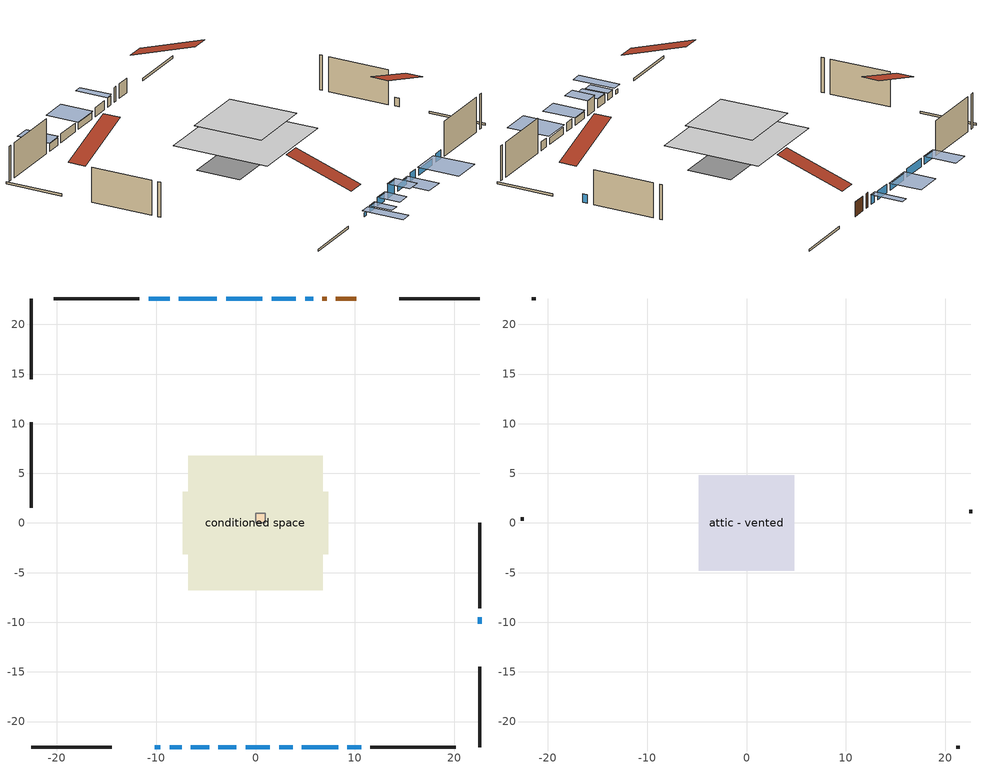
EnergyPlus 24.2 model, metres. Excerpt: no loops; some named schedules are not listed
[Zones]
conditioned space
 floor outside (Floor1 construction): -0.58,-0.58 -0.58,0.58 0.58,0.58 0.58,-0.58 z0
 floor adiabatic (AdiabaticFloorConstruction): -6.8,-6.8 -6.8,6.8 6.8,6.8 6.8,-6.8 z2.44
 floor foundation (Slab1 construction): -7.33,-3.12 -7.33,3.12 7.33,3.12 7.33,-3.12 z0
 wall outside (RimJoist1 construction): 22.56,22.56 14.48,22.56 / -22.56,-22.56 -14.48,-22.56 / -22.56,22.56 -22.56,14.48 / 22.56,-22.56 22.56,-14.48 z0:0.3
 wall outside (AdiabaticWallConstruction 1): 10.14,22.56 8.09,22.56 / 7.16,22.56 6.73,22.56 z0:2.03
 wall outside (AdiabaticWallConstruction): 5.8,22.56 4.99,22.56 z0:1.24; 4.06,22.56 1.62,22.56 / -6.51,-22.56 -4.68,-22.56 / 22.56,-10.14 22.56,-9.51 / -3.9,22.56 -7.71,22.56 / 2.38,-22.56 3.75,-22.56 / 9.26,-22.56 10.64,-22.56 z0:1.22; -10.14,-22.56 -9.58,-22.56 z0:0.54; -8.66,-22.56 -7.43,-22.56 / -0.99,-22.56 1.45,-22.56 z0:0.92; 0.69,22.56 -2.97,22.56 / 4.68,-22.56 8.34,-22.56 z0:0.91; -3.75,-22.56 -1.92,-22.56 z0:2.03; -8.63,22.56 -10.77,22.56 z0:1.02
 wall outside (Wall1 construction): -11.7,22.56 -20.32,22.56 / 11.56,-22.56 20.18,-22.56 / -22.56,10.14 -22.56,1.52 / 22.56,-8.58 22.56,0.04 z0:4.88
 window (WindowConstruction 11): 5.8,22.56 4.99,22.56 z0:1.24
 window (WindowConstruction 5): 4.06,22.56 1.62,22.56 z0:1.22
 window (WindowConstruction 13): -10.14,-22.56 -9.58,-22.56 z0:0.53
 window (WindowConstruction 6): -8.65,-22.56 -7.44,-22.56 z0:0.91
 window (WindowConstruction 7): 0.69,22.56 -2.97,22.56 z0:0.91
 window (WindowConstruction 8): -6.51,-22.56 -4.68,-22.56 z0:1.22
 window (WindowConstruction 9): -3.75,-22.56 -1.92,-22.56 z0:2.03
 window (WindowConstruction 10): -0.99,-22.56 1.45,-22.56 z0:0.91
 window (WindowConstruction 12): 22.56,-10.14 22.56,-9.51 z0:1.22
 window (WindowConstruction): -3.9,22.56 -7.71,22.56 z0:1.22
 window (WindowConstruction 1): 2.38,-22.56 3.75,-22.56 z0:1.22
 window (WindowConstruction 2): 4.68,-22.56 8.33,-22.56 z0:0.91
 window (WindowConstruction 3): 9.26,-22.56 10.64,-22.56 z0:1.22
 window (WindowConstruction 4): -8.63,22.56 -10.77,22.56 z0:1.01
 door (Door): 10.14,22.56 8.09,22.56 z0:2.03
 door (Door 1): 7.16,22.56 6.73,22.56 z0:2.03
 ceiling adiabatic (AdiabaticFloorConstruction): 6.8,-6.8 6.8,6.8 -6.8,6.8 -6.8,-6.8 z2.44
furnace airloop ret air zone
 floor adiabatic (AdiabaticConst): 0,0 0,1 1,1 1,0 z0
 wall adiabatic (AdiabaticConst): 0,1 0,0 1,0 1,1 0,1 z0:1
 ceiling adiabatic (AdiabaticConst): 1,0 1,1 0,1 0,0 z1
attic - vented
 floor to conditioned space (Floor2 construction Reversed): -4.83,-4.83 -4.83,4.83 4.83,4.83 4.83,-4.83 z4.88
 wall outside (Wall3 construction): -21.24,22.56 -21.63,22.56 / 21.11,-22.56 21.5,-22.56 / -22.56,0.59 -22.56,0.21 / 22.56,0.97 22.56,1.35 z0:4.88
 roof outside (Roof1 construction): 11.07,22.56,4.88 11.07,13.16,8.01 13.55,13.16,8.01 13.55,22.56,4.88; -11.07,-22.56,4.88 -11.07,-13.16,8.01 -13.55,-13.16,8.01 -13.55,-22.56,4.88; -22.56,11.07,4.88 -13.16,11.07,8.01 -13.16,13.55,8.01 -22.56,13.55,4.88; 22.56,-11.07,4.88 13.16,-11.07,8.01 13.16,-13.55,8.01 22.56,-13.55,4.88
shading: 4.84,22.56 5.95,22.56 5.95,27.13 4.84,27.13 z1.39; -9.12,-22.56 -10.6,-22.56 -10.6,-28.5 -9.12,-28.5 z0.99; -7.36,-22.56 -8.73,-22.56 -8.73,-25.79 -7.36,-25.79 z0.99; -3.12,22.56 0.84,22.56 0.84,27.13 -3.12,27.13 z1.06; -4.6,-22.56 -6.59,-22.56 -6.59,-25.79 -4.6,-25.79 z1.3; -1.84,-22.56 -3.83,-22.56 -3.83,-25.79 -1.84,-25.79 z2.11; 1.6,-22.56 -1.14,-22.56 -1.14,-27.13 1.6,-27.13 z1.06; 8.63,-22.56 4.38,-22.56 4.38,-28.5 8.63,-28.5 z1.21; -10.92,22.56 -8.49,22.56 -8.49,27.13 -10.92,27.13 z1.16
[Building]
Building 1: Terrain=Suburbs
[Site:Location]
Vancouver Intl AP_BC: Latitude {deg}=49.19; Longitude {deg}=-123.18; Time Zone {hr}=-8; Elevation {m}=4; Keep Site Location Information=Yes
[Site:GroundTemperature:Shallow]
8.06451, 6.96315, 6.87495, 7.3976, 9.49575, 11.5841, 13.3946, 14.5416, 14.639, 13.7062, 11.9418, 9.91751
[Site:WaterMainsTemperature]
Calculation Method=Schedule; Temperature Schedule=mains temperature schedule
[Material] Roughness=Rough; Thermal Absorptance=0.9
Name | Thickness {m} | Conductivity {W/m-K} | Density {kg/m3} | Specific Heat {J/kg-K} | Solar Absorptance | Visible Absorptance
asphalt or fiberglass shingles | 0.00635 | 0.162714 | 1121.4 | 1465.45 | 0.4 | 0.4
ceiling loosefill ins | 0.169333 | 0.0480833 | 16.02 | 1046.75 | 0.7 | 0.7
ceiling stud and cavity | 0.1397 | 0.424257 | 65.682 | 1177.47 | 0.7 | 0.7
concrete 4.0 in. | 0.1016 | 1.803125 | 2242.8 | 837.4 | 0.7 | 0.7
door material | 0.04445 | 0.188738 | 512.64 | 1214.23 | 0.7 | 0.7
door material 1 | 0.04445 | 0.0451087 | 512.64 | 1214.23 | 0.7 | 0.7
exterior vertical ins | 0.00294211 | 0.029427 | 32.04 | 1214.23 | 0.7 | 0.7
floor covering | 0.0127 | 0.0433444 | 54.468 | 1339.84 | 0.6 | 0.6
floor rigid ins | 0.051816 | 0.029427 | 32.04 | 1214.23 | 0.7 | 0.7
floor rigid ins 1; wall rigid ins | 0.512978 | 0.029427 | 32.04 | 1214.23 | 0.7 | 0.7
floor stud and cavity | 0.1397 | 0.301438 | 92.3553 | 1139.71 | 0.7 | 0.7
floor stud and cavity 1 | 0.1397 | 1.75129 | 37.0049 | 1207.88 | 0.7 | 0.7
furniture material conditioned space 1 | 0.1524 | 0.115458 | 640.8 | 1214.23 | 0.6 | 0.6
gypsum board | 0.0127 | 0.160291 | 801 | 837.4 | 0.6 | 0.6
osb sheathing 0.5 in. | 0.0127 | 0.115458 | 512.64 | 1214.23 | 0.7 | 0.7
osb sheathing 0.75 in. | 0.01905 | 0.115458 | 512.64 | 1214.23 | 0.7 | 0.7
rim joist stud and cavity | 0.0508 | 0.143208 | 50.32683 | 1063.81 | 0.6 | 0.6
wall stud and cavity | 0.1397 | 0.08757 | 139.0536 | 1170.24 | 0.7 | 0.7
wall stud and cavity 1 | 0.0889 | 6.1454 | 50.32683 | 1063.81 | 0.6 | 0.6
wall stud and cavity 2 | 0.0889 | 0.380278 | 52.3479 | 1209.89 | 0.7 | 0.7
wall stud and cavity 3 | 0.0889 | 0.391764 | 83.0341 | 1211.67 | 0.7 | 0.7
wood siding | 0.0254 | 0.102417 | 544.68 | 1172.36 | 0.4 | 0.4
wood siding 1 | 0.00254 | 0.102417 | 544.68 | 1172.36 | 0.4 | 0.4
wood siding 2; wood siding 3; wood siding 4 | 0.0254 | 0.102417 | 544.68 | 1172.36 | 0.7 | 0.7
[Material:NoMass]
Adiabatic: Roughness=Rough; Thermal Resistance {m2-K/W}=176.1; Thermal Absorptance=0.9; Solar Absorptance=0.7; Visible Absorptance=0.7
[WindowMaterial:SimpleGlazingSystem]
Name | U-Factor {W/m2-K} | Solar Heat Gain Coefficient
WindowMaterial | 3.74237 | 0.71
WindowMaterial 1 | 7.50177 | 0.69
WindowMaterial 10 | 5.17039 | 0.65
WindowMaterial 11 | 4.21194 | 0.66
WindowMaterial 12 | 5.08635 | 0.63
WindowMaterial 2 | 4.33459 | 0.67
WindowMaterial 3 | 7.032203 | 0.76
WindowMaterial 4 | 6.95385 | 0.77
WindowMaterial 5 | 3.96665 | 0.7
WindowMaterial 6 | 7.168475 | 0.74
WindowMaterial 7 | 6.92943 | 0.77
WindowMaterial 8 | 4.59918 | 0.68
WindowMaterial 9 | 4.17844 | 0.68
[Construction]
AdiabaticConst: Adiabatic
AdiabaticFloorConstruction: floor stud and cavity 1, floor rigid ins 1, osb sheathing 0.75 in., floor covering
AdiabaticWallConstruction: wood siding 3, wall rigid ins, wall stud and cavity 2, gypsum board
AdiabaticWallConstruction 1: wood siding 4, wall rigid ins, wall stud and cavity 2, gypsum board
Door: door material
Door 1: door material 1
Floor1 construction: floor stud and cavity, floor rigid ins, osb sheathing 0.75 in., floor covering
Floor2 construction Reversed: gypsum board, ceiling stud and cavity, ceiling loosefill ins
furniture construction conditioned space 1: furniture material conditioned space 1
PartitionWallConstruction: gypsum board, wall stud and cavity 3, gypsum board
RimJoist1 construction: wood siding 2, rim joist stud and cavity
Roof1 construction: asphalt or fiberglass shingles
Slab1 construction: concrete 4.0 in.
Wall1 construction: wood siding, osb sheathing 0.5 in., wall stud and cavity, gypsum board
Wall3 construction: wood siding 1, wall stud and cavity 1
WindowConstruction: WindowMaterial
WindowConstruction 1: WindowMaterial 1
WindowConstruction 10: WindowMaterial 9
WindowConstruction 11: WindowMaterial 10
WindowConstruction 12: WindowMaterial 11
WindowConstruction 13: WindowMaterial 12
WindowConstruction 2; WindowConstruction 7: WindowMaterial 2
WindowConstruction 3: WindowMaterial 3
WindowConstruction 4: WindowMaterial 4
WindowConstruction 5: WindowMaterial 5
WindowConstruction 6: WindowMaterial 6
WindowConstruction 8: WindowMaterial 7
WindowConstruction 9: WindowMaterial 8
[Zone] Multiplier=1
Name | Volume {m3} | Part of Total Floor Area
attic - vented | 47.3678 | Yes
conditioned space | 473.4 | Yes
furnace airloop ret air zone | 1 | No
[Space]
Name | Zone | Volume {m3} | Space Type
attic - vented 1 | attic - vented | 47.3678
conditioned space 1 | conditioned space | 473.4
furnace airloop ret air space | furnace airloop ret air zone |  | Plenum Space Type
[OtherEquipment] Design Level Calculation Method=EquipmentLevel
Name | Fuel Type | Zone or ZoneList or Space or SpaceList | Schedule | Design Level {W} | Fraction Latent | Fraction Radiant | Fraction Lost
furnace airloop_0 RetCondToDZ; furnace airloop_0 SupCondToDZ; furnace airloop_0 SupSensLkToDZ | None | attic - vented 1 | Always On Discrete | 0 | 0 | 0 | 0
furnace airloop_0 SupLatLkToDZ | None | attic - vented 1 | Always On Discrete | 0 | 1 | 0 | 0
clothes dryer 1 | Electricity | conditioned space 1 | clothes dryer schedule | 0 | 0.015 | 0.081 | 0.85
cooking range 1 | Electricity | conditioned space 1 | cooking range schedule | 0 | 0.08 | 0.432 | 0.2
furnace airloop_0 SupCondToLv; furnace airloop_0 SupSensLkToCond; mech vent house fan sensible load | None | conditioned space 1 | Always On Discrete | 0 | 0 | 0 | 0
furnace airloop_0 SupLatLkToCond; mech vent house fan latent load | None | conditioned space 1 | Always On Discrete | 0 | 1 | 0 | 0
general water use latent | None | conditioned space 1 | general water use schedule | 62.594 | 1 | 0 | 0
general water use sensible | None | conditioned space 1 | general water use schedule | -61.6891 | 0 | 0.6 | 0
water heater energy adjustment1 | NaturalGas | conditioned space 1 | Always On Discrete | 0.01 | 0 | 0 | 1
furnace airloop_0 RetCondToRP; furnace airloop_0 RetSensLkToRP | None | furnace airloop ret air space | Always On Discrete | 0 | 0 | 0 | 0
furnace airloop_0 RetLatLkToRP | None | furnace airloop ret air space | Always On Discrete | 0 | 1 | 0 | 0
[ZoneInfiltration:DesignFlowRate] Schedule=Always On Discrete; Design Flow Rate Calculation Method=Flow/Zone; Design Flow Rate {m3/s}=0
Name | Zone or ZoneList or Space or SpaceList
attic_vented 1 duct leakage imbalance infil flow | attic - vented 1
infil flow; natural vent flow; whole house fan flow | conditioned space 1
[ZoneInfiltration:EffectiveLeakageArea]
infil attic - vented 1: Zone or Space=attic - vented 1; Schedule=Always On Discrete; Effective Air Leakage Area {cm2}=3853.66; Stack Coefficient=0.000556999; Wind Coefficient=1.59458e-05
[ZoneMixing] Schedule=Always On Continuous; Design Flow Rate Calculation Method=Flow/Zone; Design Flow Rate {m3/s}=0
Name | Zone or Space | Source Zone or Space
furnace airloop_0 ZoneMixCondToDZ mix; whole house fan mix | attic - vented | conditioned space
furnace airloop_0 ZoneMixDZToCond mix | conditioned space | attic - vented
[SurfaceProperty:ExposedFoundationPerimeter]
Slab1: Exposed Perimeter Calculation Method=TotalExposedPerimeter; Total Exposed Perimeter {m}=41.82
[InternalMass] Zone or ZoneList=conditioned space; Space or SpaceList=conditioned space 1
Name | Construction | Surface Area {m2}
furniture mass conditioned space 1 | furniture construction conditioned space 1 | 111.06
partition wall mass | PartitionWallConstruction | 277.649
[Lights]
interior lighting: Zone or ZoneList or Space or SpaceList=conditioned space 1; Schedule=interior lighting schedule; Design Level Calculation Method=LightingLevel; Lighting Level {W}=343.2; Return Air Fraction=0; Fraction Radiant=0.6; Fraction Visible=0.2; Fraction Replaceable=1
[People]
occupants: Zone or ZoneList or Space or SpaceList=conditioned space 1; Number of People Schedule=occupants schedule; Number of People Calculation Method=People; Number of People=3; Fraction Radiant=0.314171; Sensible Heat Fraction=0.56303; Activity Level Schedule=occupants activity schedule; Carbon Dioxide Generation Rate {m3/s-W}=0; Enable ASHRAE 55 Comfort Warnings=No; Mean Radiant Temperature Calculation Type=EnclosureAveraged
[ElectricEquipment] Zone or ZoneList or Space or SpaceList=conditioned space 1; Design Level Calculation Method=EquipmentLevel
Name | Schedule | Design Level {W} | Fraction Latent | Fraction Radiant | Fraction Lost
clothes dryer | clothes dryer schedule | 140.772 | 0.015 | 0.081 | 0.85
clothes washer | clothes washer schedule | 32.1985 | 0.03 | 0.162 | 0.7
cooking range | cooking range schedule | 215.147 | 0.08 | 0.432 | 0.2
dishwasher | dishwasher schedule | 66.8632 | 0.3 | 0.18 | 0.4
fridge | fridge schedule | 72.9452 | 0 | 0.6 | 0
mech vent bath fan 0 | mech vent bath fan 0 schedule | 50.2 | 0 | 0 | 1
mech vent house fan | mech vent house fan schedule | 0 | 0 | 0 | 1
mech vent house fan cfis | mech vent house fan cfis schedule | 0 | 0 | 0 | 0
mech vent range fan 0 | mech vent range fan 0 schedule | 57 | 0 | 0 | 1
misc plug loads | misc plug loads schedule | 494.7 | 0.045 | 0.513 | 0.1
whole house fan | Always On Discrete | 0 | 0 | 0 | 1
[SpaceList]
Plenum Space Type: furnace airloop ret air space
[AvailabilityManager:Scheduled]
furnace airloop Availability Manager: Schedule=Always On Discrete
[AirLoopHVAC:ReturnPlenum]
Air Loop HVAC Return Plenum 1: Zone=furnace airloop ret air zone
[Foundation:Kiva]
Foundation Kiva 1: Initial Indoor Air Temperature {C}=18; Exterior Vertical Insulation Material=exterior vertical ins; Exterior Vertical Insulation Depth {m}=0.599999; Wall Height Above Grade {m}=0.1016; Wall Depth Below Slab {m}=0.2032
[Foundation:Kiva:Settings]
Soil Conductivity {W/m-K}=0.849921; Soil Density {kg/m3}=1842.3; Soil Specific Heat {J/kg-K}=418.7; Ground Solar Absorptivity=0.9; Ground Thermal Absorptivity=0.9; Ground Surface Roughness {m}=0.03; Far-Field Width {m}=40; Deep-Ground Boundary Condition=ZeroFlux; Deep-Ground Depth {m}=40; Minimum Cell Dimension {m}=0.2; Maximum Cell Growth Coefficient=3; Simulation Timestep=Timestep
[Exterior:Lights]
exterior lighting: Schedule=exterior lighting schedule; Design Level {W}=75.6
[EnergyManagementSystem:GlobalVariable]
furnace_airloop_0_DuctImbalLkExhFanEquivCond
furnace_airloop_0_DuctImbalLkExhFanEquivDZ
furnace_airloop_0_DuctImbalLkSupFanEquivCond
furnace_airloop_0_DuctImbalLkSupFanEquivDZ
furnace_airloop_0_DZ_T
furnace_airloop_0_DZ_W
furnace_airloop_0_RetCondToDZ
furnace_airloop_0_RetCondToRP
furnace_airloop_0_RetLatLkToRP
furnace_airloop_0_RetSensLkToRP
furnace_airloop_0_SupCondToDZ
furnace_airloop_0_SupCondToLv
furnace_airloop_0_SupLatLkToCond
furnace_airloop_0_SupLatLkToDZ
furnace_airloop_0_SupSensLkToCond
furnace_airloop_0_SupSensLkToDZ
furnace_airloop_0_ZoneMixCondToDZ
furnace_airloop_0_ZoneMixDZToCond
furnace_airloop_AH_MFR
furnace_airloop_AH_Tout
furnace_airloop_AH_VFR
furnace_airloop_AH_Wout
furnace_airloop_Fan_RTF
furnace_airloop_RA_T
furnace_airloop_Ra_W
infil_program_Qfan
infil_program_Qinf
natural_vent_program_Qnv
natural_vent_program_Qwhf
[EnergyManagementSystem:Sensor]
Name | Output:Variable or Output:Meter Index Key | Output:Variable or Output:Meter
airflow_gain | infil flow | Infiltration Sensible Heat Gain Energy
airflow_gain_1 | natural vent flow | Infiltration Sensible Heat Gain Energy
airflow_gain_2 | whole house fan flow | Infiltration Sensible Heat Gain Energy
airflow_loss | infil flow | Infiltration Sensible Heat Loss Energy
airflow_loss_1 | natural vent flow | Infiltration Sensible Heat Loss Energy
airflow_loss_2 | whole house fan flow | Infiltration Sensible Heat Loss Energy
clg_load_cond |  | Cooling:EnergyTransfer:Zone:CONDITIONED SPACE
clg_load_duct |  | Cooling:EnergyTransfer:Zone:FURNACE AIRLOOP RET AIR ZONE
clg_sp_s; clg_sp_s_1 | cooling setpoint | Schedule Value
clothes_dryer_exhaust_0_sch_s | clothes dryer exhaust 0 schedule | Schedule Value
cool_season | cooling season schedule | Schedule Value
ducts_conv | furnace airloop_0 RetCondToRP | Other Equipment Convective Heating Energy
ducts_conv_1 | furnace airloop_0 RetLatLkToRP | Other Equipment Convective Heating Energy
ducts_conv_2 | furnace airloop_0 RetSensLkToRP | Other Equipment Convective Heating Energy
ducts_conv_3 | furnace airloop_0 SupCondToLv | Other Equipment Convective Heating Energy
ducts_conv_4 | furnace airloop_0 SupLatLkToCond | Other Equipment Convective Heating Energy
ducts_conv_5 | furnace airloop_0 SupSensLkToCond | Other Equipment Convective Heating Energy
ducts_rad | furnace airloop_0 RetCondToRP | Other Equipment Radiant Heating Energy
ducts_rad_1 | furnace airloop_0 RetLatLkToRP | Other Equipment Radiant Heating Energy
ducts_rad_2 | furnace airloop_0 RetSensLkToRP | Other Equipment Radiant Heating Energy
ducts_rad_3 | furnace airloop_0 SupCondToLv | Other Equipment Radiant Heating Energy
ducts_rad_4 | furnace airloop_0 SupLatLkToCond | Other Equipment Radiant Heating Energy
ducts_rad_5 | furnace airloop_0 SupSensLkToCond | Other Equipment Radiant Heating Energy
furnace_airloop_0_DZ_T_s | attic - vented | Zone Air Temperature
furnace_airloop_0_DZ_W_s | attic - vented | Zone Mean Air Humidity Ratio
furnace_airloop_AH_MFR_s | Node 5 | System Node Mass Flow Rate
furnace_airloop_AH_Tout_s | Node 5 | System Node Temperature
furnace_airloop_AH_VFR_s | Node 5 | System Node Current Density Volume Flow Rate
furnace_airloop_AH_Wout_s | Node 5 | System Node Humidity Ratio
furnace_airloop_RA_T_s | Node 8 | System Node Temperature
furnace_airloop_Ra_W_s | Node 8 | System Node Humidity Ratio
htg_load_cond |  | Heating:EnergyTransfer:Zone:CONDITIONED SPACE
htg_load_duct |  | Heating:EnergyTransfer:Zone:FURNACE AIRLOOP RET AIR ZONE
htg_sp_s; htg_sp_s_1 | heating setpoint | Schedule Value
ig_ee_conv | clothes dryer | Electric Equipment Convective Heating Energy
ig_ee_conv_2 | cooking range | Electric Equipment Convective Heating Energy
ig_ee_conv_4 | fridge | Electric Equipment Convective Heating Energy
ig_ee_conv_5 | misc plug loads | Electric Equipment Convective Heating Energy
ig_ee_conv_6 | whole house fan | Electric Equipment Convective Heating Energy
ig_ee_rad | clothes dryer | Electric Equipment Radiant Heating Energy
ig_ee_rad_2 | cooking range | Electric Equipment Radiant Heating Energy
ig_ee_rad_4 | fridge | Electric Equipment Radiant Heating Energy
ig_ee_rad_5 | misc plug loads | Electric Equipment Radiant Heating Energy
ig_ee_rad_6 | whole house fan | Electric Equipment Radiant Heating Energy
ig_lgt_conv | interior lighting | Lights Convective Heating Energy
ig_lgt_rad | interior lighting | Lights Radiant Heating Energy
ig_lgt_vis | interior lighting | Lights Visible Radiation Heating Energy
ig_oe_conv | clothes dryer 1 | Other Equipment Convective Heating Energy
ig_oe_conv_1 | cooking range 1 | Other Equipment Convective Heating Energy
ig_oe_conv_2 | general water use latent | Other Equipment Convective Heating Energy
ig_oe_conv_3 | general water use sensible | Other Equipment Convective Heating Energy
ig_oe_conv_4 | water heater energy adjustment1 | Other Equipment Convective Heating Energy
ig_oe_rad | clothes dryer 1 | Other Equipment Radiant Heating Energy
ig_oe_rad_1 | cooking range 1 | Other Equipment Radiant Heating Energy
ig_oe_rad_2 | general water use latent | Other Equipment Radiant Heating Energy
ig_oe_rad_3 | general water use sensible | Other Equipment Radiant Heating Energy
ig_oe_rad_4 | water heater energy adjustment1 | Other Equipment Radiant Heating Energy
ig_ppl_conv | occupants | People Convective Heating Energy
ig_ppl_rad | occupants | People Radiant Heating Energy
im_conv | furniture mass conditioned space 1 | Surface Inside Face Convection Heat Gain Energy
im_conv_1 | partition wall mass | Surface Inside Face Convection Heat Gain Energy
im_ig | furniture mass conditioned space 1 | Surface Inside Face Internal Gains Radiation Heat Gain Energy
im_ig_1 | partition wall mass | Surface Inside Face Internal Gains Radiation Heat Gain Energy
im_lgt | furniture mass conditioned space 1 | Surface Inside Face Lights Radiation Heat Gain Energy
im_lgt_1 | partition wall mass | Surface Inside Face Lights Radiation Heat Gain Energy
im_sol | furniture mass conditioned space 1 | Surface Inside Face Solar Radiation Heat Gain Energy
im_sol_1 | partition wall mass | Surface Inside Face Solar Radiation Heat Gain Energy
im_surf | furniture mass conditioned space 1 | Surface Inside Face Net Surface Thermal Radiation Heat Gain Energy
im_surf_1 | partition wall mass | Surface Inside Face Net Surface Thermal Radiation Heat Gain Energy
mech_vent_bath_fan_0_sch_s | mech vent bath fan 0 schedule | Schedule Value
mech_vent_range_fan_0_sch_s | mech vent range fan 0 schedule | Schedule Value
mv_conv | mech vent bath fan 0 | Electric Equipment Convective Heating Energy
mv_conv_1 | mech vent house fan | Electric Equipment Convective Heating Energy
mv_conv_2 | mech vent house fan cfis | Electric Equipment Convective Heating Energy
mv_conv_3 | mech vent range fan 0 | Electric Equipment Convective Heating Energy
mv_conv_4 | mech vent house fan latent load | Other Equipment Convective Heating Energy
mv_conv_5 | mech vent house fan sensible load | Other Equipment Convective Heating Energy
mv_rad | mech vent bath fan 0 | Electric Equipment Radiant Heating Energy
mv_rad_1 | mech vent house fan | Electric Equipment Radiant Heating Energy
mv_rad_2 | mech vent house fan cfis | Electric Equipment Radiant Heating Energy
mv_rad_3 | mech vent range fan 0 | Electric Equipment Radiant Heating Energy
mv_rad_4 | mech vent house fan latent load | Other Equipment Radiant Heating Energy
mv_rad_5 | mech vent house fan sensible load | Other Equipment Radiant Heating Energy
natural_vent_s | natural vent schedule | Schedule Value
out_pb_s |  | Site Outdoor Air Barometric Pressure
out_wt_s |  | Site Outdoor Air Humidity Ratio
site_vw_s |  | Site Wind Speed
ss_back_out | Window1 | Surface Window Shortwave from Zone Back Out Window Heat Transfer Rate
ss_back_out_1 | Window10 | Surface Window Shortwave from Zone Back Out Window Heat Transfer Rate
ss_back_out_10 | Window5 | Surface Window Shortwave from Zone Back Out Window Heat Transfer Rate
ss_back_out_11 | Window6 | Surface Window Shortwave from Zone Back Out Window Heat Transfer Rate
ss_back_out_12 | Window8 | Surface Window Shortwave from Zone Back Out Window Heat Transfer Rate
ss_back_out_13 | Window9 | Surface Window Shortwave from Zone Back Out Window Heat Transfer Rate
ss_back_out_2 | Window11 | Surface Window Shortwave from Zone Back Out Window Heat Transfer Rate
ss_back_out_3 | Window14 | Surface Window Shortwave from Zone Back Out Window Heat Transfer Rate
ss_back_out_4 | Window15 | Surface Window Shortwave from Zone Back Out Window Heat Transfer Rate
ss_back_out_5 | Window17 | Surface Window Shortwave from Zone Back Out Window Heat Transfer Rate
ss_back_out_6 | Window18 | Surface Window Shortwave from Zone Back Out Window Heat Transfer Rate
ss_back_out_7 | Window19 | Surface Window Shortwave from Zone Back Out Window Heat Transfer Rate
ss_back_out_8 | Window3 | Surface Window Shortwave from Zone Back Out Window Heat Transfer Rate
ss_back_out_9 | Window4 | Surface Window Shortwave from Zone Back Out Window Heat Transfer Rate
ss_conv | Door1 | Surface Inside Face Convection Heat Gain Energy
ss_conv_1 | Door2 | Surface Inside Face Convection Heat Gain Energy
ss_conv_10 | Window3 | Surface Inside Face Convection Heat Gain Energy
ss_conv_11 | Window4 | Surface Inside Face Convection Heat Gain Energy
ss_conv_12 | Window5 | Surface Inside Face Convection Heat Gain Energy
ss_conv_13 | Window6 | Surface Inside Face Convection Heat Gain Energy
ss_conv_14 | Window8 | Surface Inside Face Convection Heat Gain Energy
ss_conv_15 | Window9 | Surface Inside Face Convection Heat Gain Energy
ss_conv_2 | Window1 | Surface Inside Face Convection Heat Gain Energy
ss_conv_3 | Window10 | Surface Inside Face Convection Heat Gain Energy
